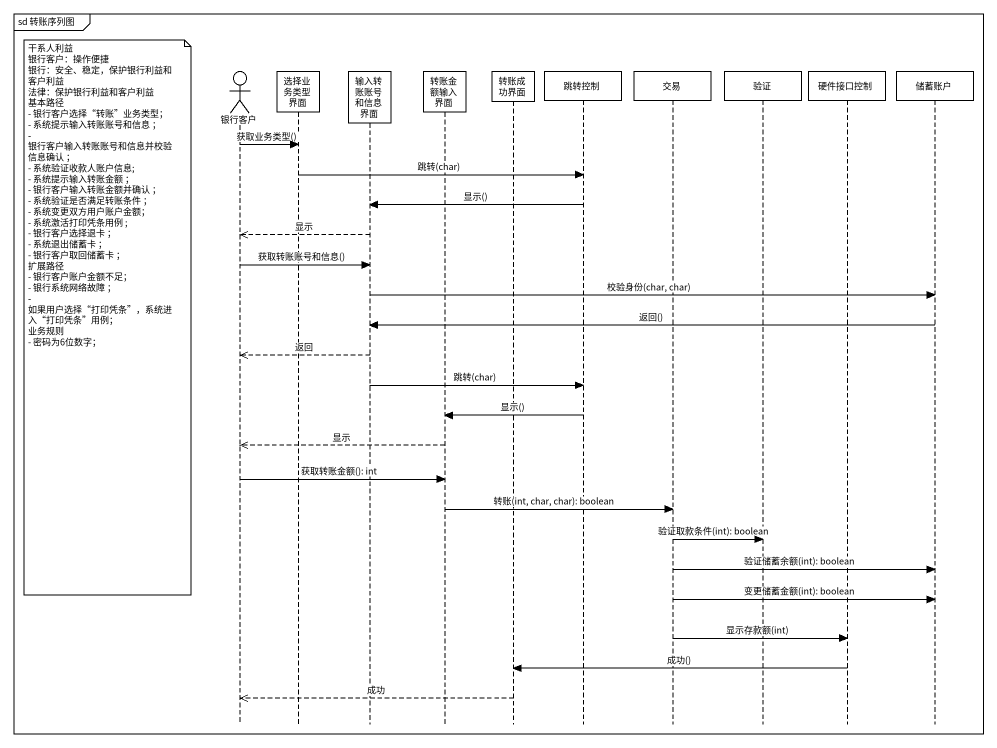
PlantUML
@startuml
mainframe sd 转账序列图
hide footbox
actor 银行客户
participant 选择业务类型界面
participant 输入转账账号和信息界面
participant 转账金额输入界面
participant 转账成功界面
participant 跳转控制
participant 交易
participant 验证
participant 硬件接口控制
participant 储蓄账户

银行客户 -> 选择业务类型界面 : 获取业务类型()
选择业务类型界面 -> 跳转控制 : 跳转(char)
跳转控制 -> 输入转账账号和信息界面 : 显示()
输入转账账号和信息界面 -->> 银行客户 : 显示
银行客户 -> 输入转账账号和信息界面 : 获取转账账号和信息()
输入转账账号和信息界面 -> 储蓄账户 : 校验身份(char, char)
note left of 银行客户
  干系人利益
  银行客户：操作便捷
  银行：安全、稳定，保护银行利益和客户利益
  法律：保护银行利益和客户利益
  基本路径
  - 银行客户选择“转账”业务类型；
  - 系统提示输入转账账号和信息 ；
  - 银行客户输入转账账号和信息并校验信息确认 ；
  - 系统验证收款人账户信息;
  - 系统提示输入转账金额 ；
  - 银行客户输入转账金额并确认 ；
  - 系统验证是否满足转账条件 ；
  - 系统变更双方用户账户金额；
  - 系统激活打印凭条用例 ;
  - 银行客户选择退卡 ；
  - 系统退出储蓄卡 ；
  - 银行客户取回储蓄卡 ；
  扩展路径
  - 银行客户账户金额不足；
  - 银行系统网络故障 ；
  - 如果用户选择“打印凭条”，系统进入“打印凭条”用例；
  业务规则
  - 密码为6位数字；
end note
储蓄账户 -> 输入转账账号和信息界面 : 返回()
输入转账账号和信息界面 -->> 银行客户 : 返回
输入转账账号和信息界面 -> 跳转控制 : 跳转(char)
跳转控制 -> 转账金额输入界面 : 显示()
转账金额输入界面 -->> 银行客户 : 显示
银行客户 -> 转账金额输入界面 : 获取转账金额(): int
转账金额输入界面 -> 交易 : 转账(int, char, char): boolean
交易 -> 验证 : 验证取款条件(int): boolean
交易 -> 储蓄账户 : 验证储蓄余额(int): boolean
交易 -> 储蓄账户 : 变更储蓄金额(int): boolean
交易 -> 硬件接口控制 : 显示存款额(int)
硬件接口控制 -> 转账成功界面 : 成功()
转账成功界面 -->> 银行客户 : 成功
@enduml
